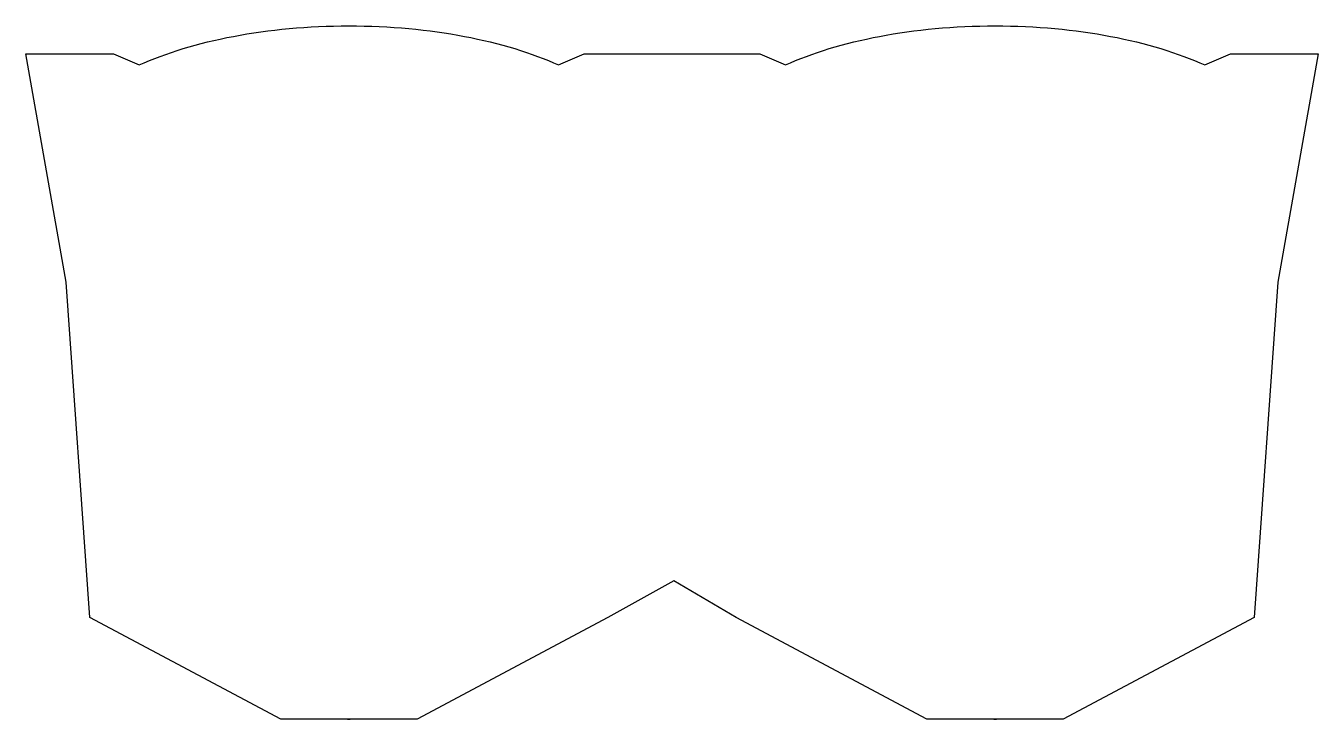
# Model space of a CAD drawing. Header units: centimetres. Extents: x -10.1 to 10.1, y -5.4 to 5.4.
import ezdxf

# ---------------------------------------------------------------- set-up
doc = ezdxf.new("R2010")
doc.units = ezdxf.units.CM
doc.header["$MEASUREMENT"] = 0
doc.layers.add('Camada 1', color=7, linetype='Continuous')

msp = doc.modelspace()

# ---------------------------------------------------------------- linework, layer by layer
at = {"layer": 'Camada 1'}
msp.add_open_spline([(1.00577, -3.84823), (1.00577, -3.84823), (4.00125, -5.44436), (4.00125, -5.44436), (4.00125, -5.44436), (4.00125, -5.44436), (5.09451, -5.44436), (5.09451, -5.44436), (5.09451, -5.44436), (5.09451, -5.44436), (5.05078, -5.44436), (5.05078, -5.44436), (5.05078, -5.44436), (5.05078, -5.44436), (6.14401, -5.44436), (6.14401, -5.44436), (6.14401, -5.44436), (6.14401, -5.44436), (9.13952, -3.84823), (9.13952, -3.84823), (9.13952, -3.84823), (9.13952, -3.84823), (9.51123, 1.42121), (9.51123, 1.42121), (9.51123, 1.42121), (9.51123, 1.42121), (10.1453, 5.00706), (10.1453, 5.00706), (10.1453, 5.00706), (10.1453, 5.00706), (8.7678, 5.00705), (8.7678, 5.00705), (8.7678, 5.00705), (8.7678, 5.00705), (8.36579, 4.82957), (8.36579, 4.82957), (8.36579, 4.82957), (7.52299, 5.20941), (6.35869, 5.44436), (5.07263, 5.44436), (5.07263, 5.44436), (3.7866, 5.44436), (2.6223, 5.20941), (1.77949, 4.82957), (1.77949, 4.82957), (1.77949, 4.82957), (1.37748, 5.00705), (1.37748, 5.00705), (1.37748, 5.00705), (1.37748, 5.00705), (-0.00001, 5.00705), (-0.00001, 5.00705), (-0.00001, 5.00705), (-0.00001, 5.00705), (-1.37751, 5.00705), (-1.37751, 5.00705), (-1.37751, 5.00705), (-1.37751, 5.00705), (-1.77952, 4.82957), (-1.77952, 4.82957), (-1.77952, 4.82957), (-2.6223, 5.20941), (-3.7866, 5.44436), (-5.07266, 5.44436), (-5.07266, 5.44436), (-6.35872, 5.44436), (-7.52302, 5.20941), (-8.36579, 4.82957), (-8.36579, 4.82957), (-8.36579, 4.82957), (-8.7678, 5.00705), (-8.7678, 5.00705), (-8.7678, 5.00705), (-8.7678, 5.00705), (-10.1453, 5.00705), (-10.1453, 5.00705), (-10.1453, 5.00705), (-10.1453, 5.00705), (-9.51123, 1.4212), (-9.51123, 1.4212), (-9.51123, 1.4212), (-9.51123, 1.4212), (-9.13954, -3.84824), (-9.13954, -3.84824), (-9.13954, -3.84824), (-9.13954, -3.84824), (-6.14406, -5.44437), (-6.14406, -5.44437), (-6.14406, -5.44437), (-6.14406, -5.44437), (-5.05083, -5.44436), (-5.05083, -5.44436), (-5.05083, -5.44436), (-5.05083, -5.44436), (-5.09454, -5.44436), (-5.09454, -5.44436), (-5.09454, -5.44436), (-5.09454, -5.44436), (-4.00131, -5.44436), (-4.00131, -5.44436), (-4.00131, -5.44436), (-4.00131, -5.44436), (-1.00583, -3.84823), (-1.00583, -3.84823), (-1.00583, -3.84823), (-1.00583, -3.84823), (0.02996, -3.27432), (0.02996, -3.27432), (0.02996, -3.27432), (0.02996, -3.27432), (1.00577, -3.84823), (1.00577, -3.84823)], degree=3, knots=[0, 0, 0, 0, 0.03448276, 0.03448276, 0.03448276, 0.03448276, 0.06896552, 0.06896552, 0.06896552, 0.06896552, 0.10344828, 0.10344828, 0.10344828, 0.10344828, 0.13793103, 0.13793103, 0.13793103, 0.13793103, 0.17241379, 0.17241379, 0.17241379, 0.17241379, 0.20689655, 0.20689655, 0.20689655, 0.20689655, 0.24137931, 0.24137931, 0.24137931, 0.24137931, 0.27586207, 0.27586207, 0.27586207, 0.27586207, 0.31034483, 0.31034483, 0.31034483, 0.31034483, 0.34482759, 0.34482759, 0.34482759, 0.34482759, 0.37931034, 0.37931034, 0.37931034, 0.37931034, 0.4137931, 0.4137931, 0.4137931, 0.4137931, 0.44827586, 0.44827586, 0.44827586, 0.44827586, 0.48275862, 0.48275862, 0.48275862, 0.48275862, 0.51724138, 0.51724138, 0.51724138, 0.51724138, 0.55172414, 0.55172414, 0.55172414, 0.55172414, 0.5862069, 0.5862069, 0.5862069, 0.5862069, 0.62068966, 0.62068966, 0.62068966, 0.62068966, 0.65517241, 0.65517241, 0.65517241, 0.65517241, 0.68965517, 0.68965517, 0.68965517, 0.68965517, 0.72413793, 0.72413793, 0.72413793, 0.72413793, 0.75862069, 0.75862069, 0.75862069, 0.75862069, 0.79310345, 0.79310345, 0.79310345, 0.79310345, 0.82758621, 0.82758621, 0.82758621, 0.82758621, 0.86206897, 0.86206897, 0.86206897, 0.86206897, 0.89655172, 0.89655172, 0.89655172, 0.89655172, 0.93103448, 0.93103448, 0.93103448, 0.93103448, 1, 1, 1, 1], dxfattribs=at)

doc.saveas('drawing.dxf')
